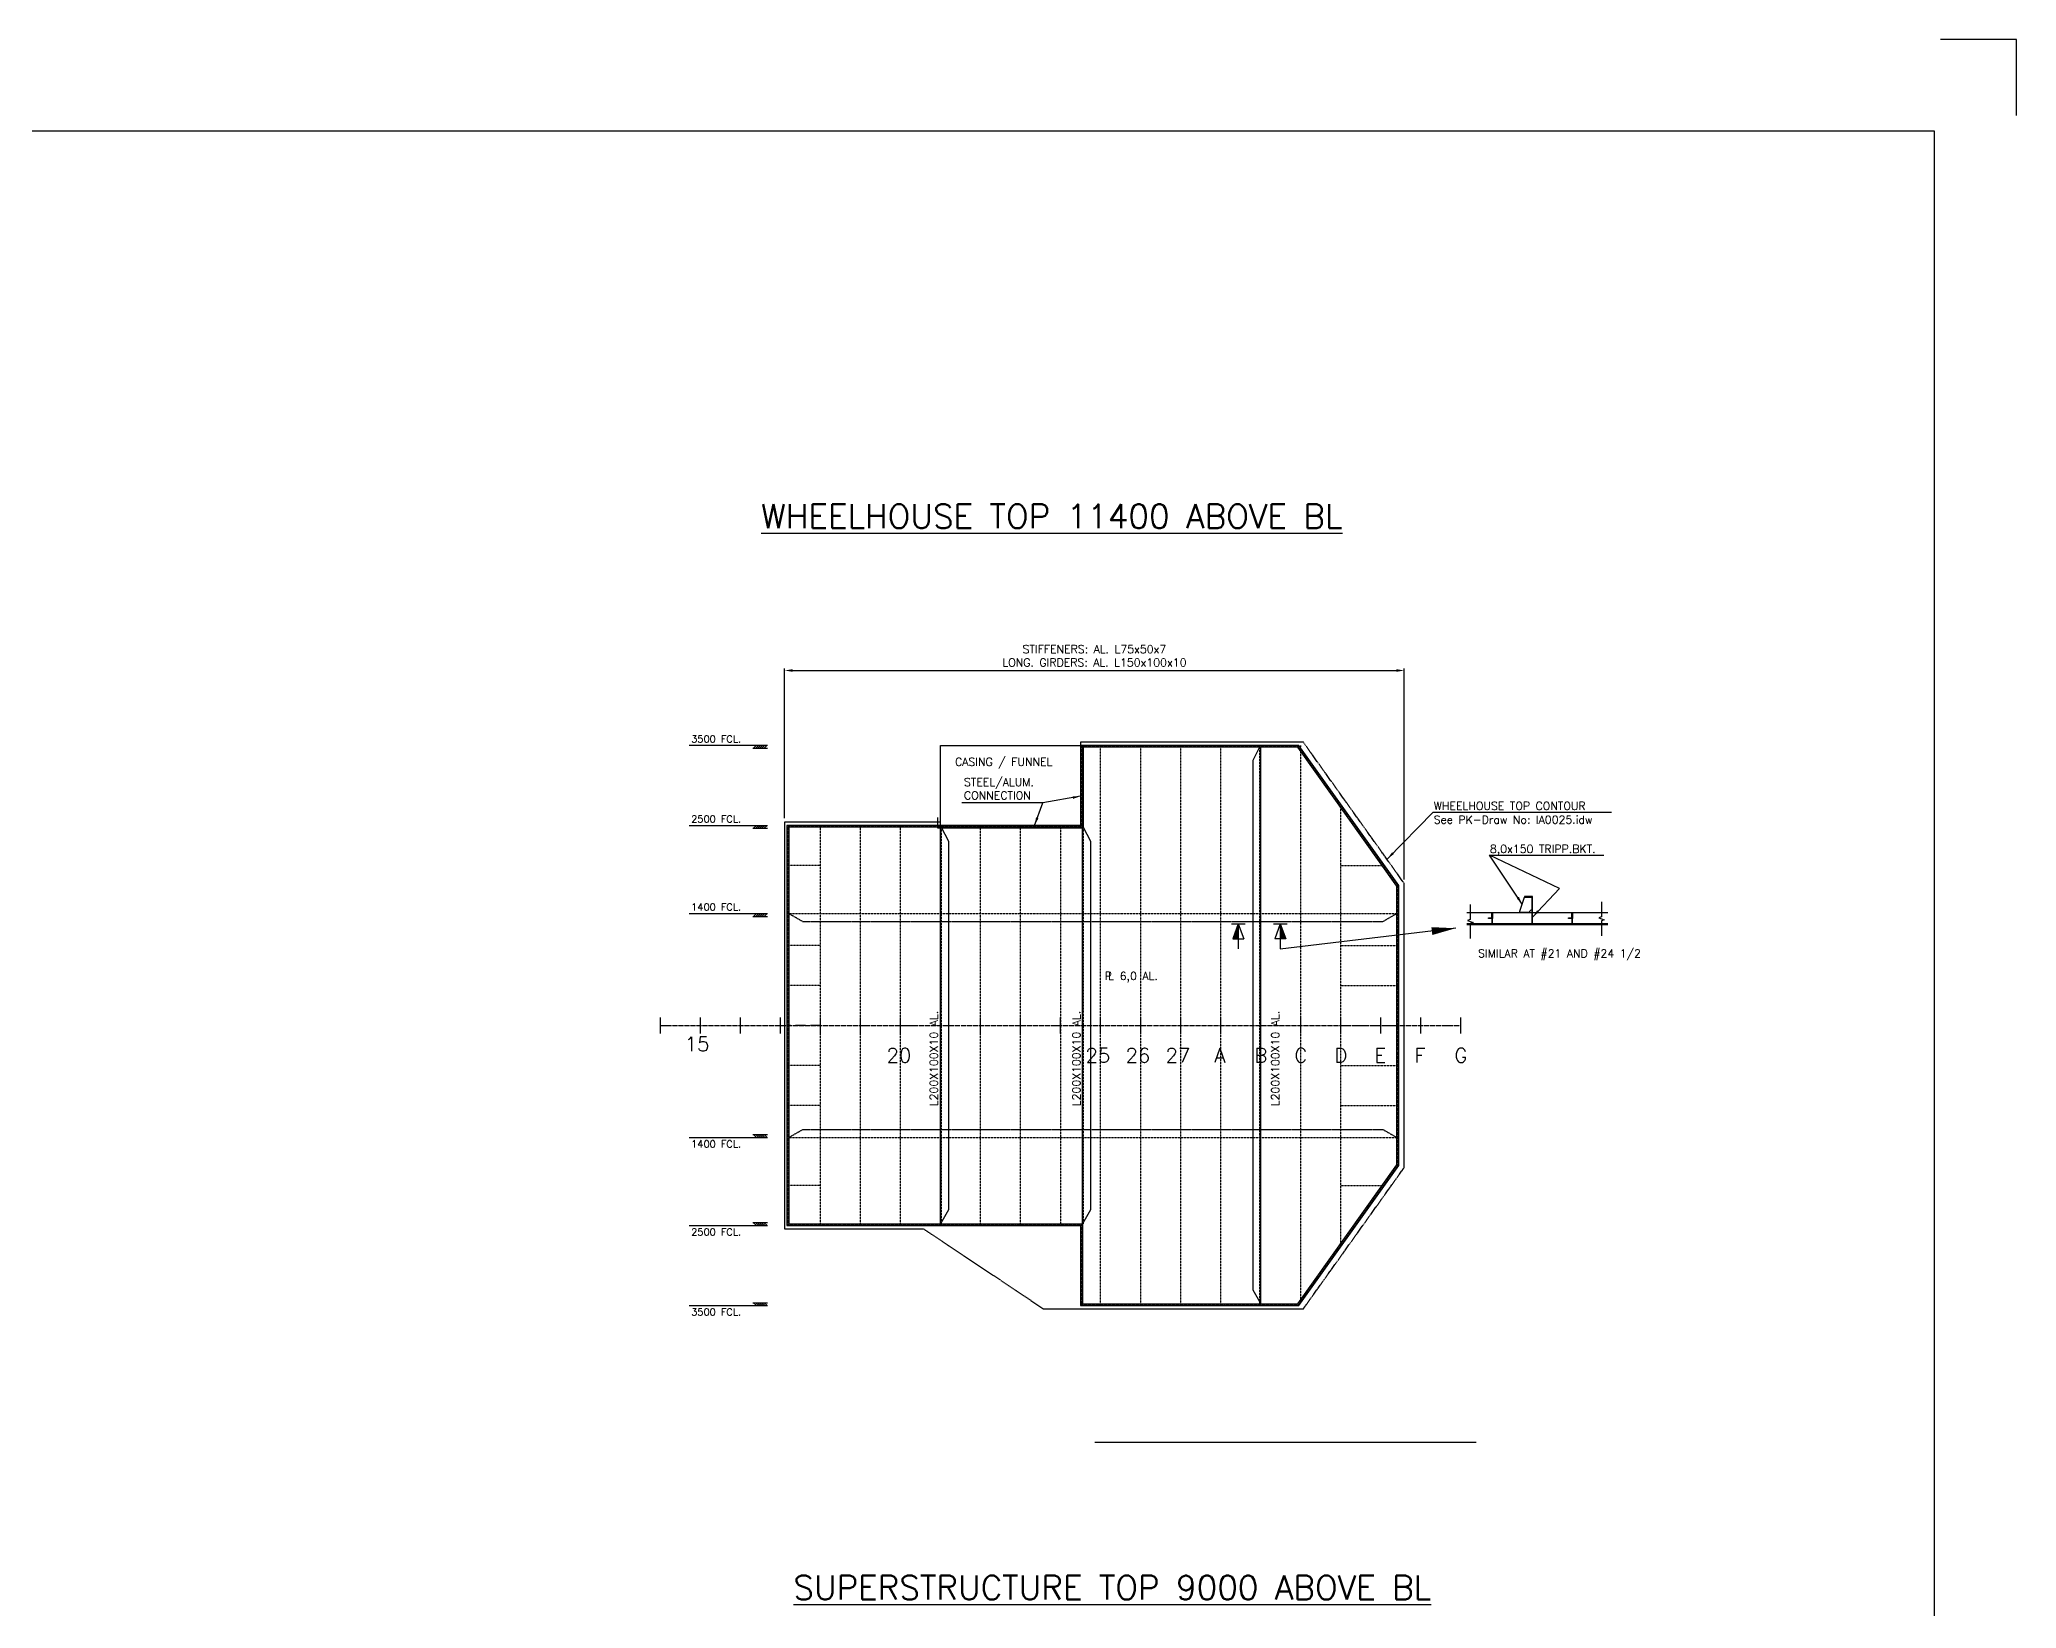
# Model space of a CAD drawing. Extents: x 53504 to 151281, y 25397 to 132894.
# Drawn here: x 126579 to 151281, y 113294 to 132894 of the extents above; entities that cross this region are included whole.
import ezdxf

# ---------------------------------------------------------------- set-up
doc = ezdxf.new("R2010")
doc.units = 0
doc.header["$LTSCALE"] = 250
for name, pattern in [('CENTER', [3, 2.5, -0.25, 0, -0.25]), ('DASHED', [0.75, 0.5, -0.25]), ('JERNB', [2, 1, -1]), ('PHANTOM', [2.1, 1.25, -0.2, 0.125, -0.2, 0.125, -0.2])]:
    doc.linetypes.add(name, pattern=pattern)
doc.layers.get('0').update_dxf_attribs({"linetype": 'CONTINUOUS'})
doc.layers.get('DEFPOINTS').update_dxf_attribs({"linetype": 'CONTINUOUS'})
for name, color, linetype in [('_-0', 7, 'CONTINUOUS'), ('I0CO2', 2, 'CONTINUOUS'), ('LASTLUKE', 1, 'CONTINUOUS'), ('REV C3', 3, 'CONTINUOUS'), ('S0CE1', 1, 'CENTER'), ('S0CO1', 1, 'CONTINUOUS'), ('S0CO2', 2, 'CONTINUOUS'), ('S0CO5', 4, 'CONTINUOUS'), ('S0DA1', 1, 'DASHED'), ('S0DA3', 3, 'DASHED'), ('S0DIM', 2, 'CONTINUOUS'), ('S0PH1', 1, 'PHANTOM'), ('S0PH2', 2, 'PHANTOM'), ('S0TX2', 2, 'CONTINUOUS'), ('S0TX3', 3, 'CONTINUOUS')]:
    doc.layers.add(name, color=color, linetype=linetype)
doc.styles.add('18', font='romans', dxfattribs={"height": 180})
doc.styles.add('ROMANS', font='romans', dxfattribs={"height": 100})
doc.dimstyles.get("Standard").update_dxf_attribs({"dimscale": 50, "dimtxt": 2, "dimasz": 2, "dimexe": 0.5, "dimexo": 1, "dimgap": 1, "dimtad": 1, "dimdsep": 46, "dimtxsty": 'ROMANS', "dimcen": 1.5, "dimclrd": 1, "dimclre": 1, "dimclrt": 2, "dimazin": 2, "dimtfac": 1, "dimtmove": 2, "dimatfit": 3, "dimfxl": 1, "dimtvp": 100, "dimtolj": 1, "dimarcsym": 0})

# ---------------------------------------------------------------- blocks, each defined once
blk = doc.blocks.new('*D90')
at = {"layer": 'DEFPOINTS', "color": 0, "transparency": 16777216}
for p in [(143632, 125012), (135889, 123116), (143632, 122349)]:
    blk.add_point(p, dxfattribs=at)
at = {"layer": 'S0TX2', "color": 1, "lineweight": -2, "transparency": 16777216}
for p, q in [((135889, 123166), (135889, 125037)), ((135989, 125012), (143532, 125012)), ((143632, 122399), (143632, 125037))]:
    blk.add_line(p, q, dxfattribs=at)
at = {"layer": 'S0TX2', "color": 1, "transparency": 16777216}
for points in [[(135989, 125028), (135989, 124995), (135889, 125012)], [(143532, 125028), (143532, 124995), (143632, 125012)]]:
    blk.add_solid(points, dxfattribs=at)
at = {"layer": 'S0TX2', "color": 2, "transparency": 16777216, "insert": (139760, 125195), "char_height": 100, "attachment_point": 5, "style": 'ROMANS'}
blk.add_mtext('\\A1;STIFFENERS: AL. L75x50x7\\PLONG. GIRDERS: AL. L150x100x10', dxfattribs=at)
blk = doc.blocks.new('*X7')
at = {"color": 0}
for p, q in [((13410, 17177), (13450, 17217)), ((13439, 17177), (13479, 17217)), ((13467, 17177), (13507, 17217)), ((13495, 17177), (13535, 17217)), ((13523, 17177), (13563, 17217)), ((13552, 17177), (13592, 17217))]:
    blk.add_line(p, q, dxfattribs=at)
blk = doc.blocks.new('TYKK')
at = {"layer": 'S0CO1'}
for p, q in [((-2.04, 0.82), (2.04, 0.82)), ((-2.04, 0), (2.04, 0))]:
    blk.add_line(p, q, dxfattribs=at)
at = {"layer": 'S0CO1', "xscale": 0.0204, "yscale": 0.0204, "zscale": 0.0204}
blk.add_blockref('*X7', (-275.41, -350.41), dxfattribs=at)
blk = doc.blocks.new('PLDIM2')
at = {"layer": 'S0TX2', "style": 'ROMANS'}
for s, p in [('P', (-19, 0)), ('L', (23, 0))]:
    blk.add_text(s, height=100, dxfattribs=at).set_placement(p)
blk.add_attdef('XX.X', (168, -1), '', height=100, dxfattribs=at)
blk = doc.blocks.new('L200X100X10')
at = {"layer": 'S0CO2'}
blk.add_lwpolyline([(0, 0), (0, -200), (100, -200), (100, -200), (100, -190), (15, -190, -0.414214), (10, -185), (10, 0)], format="xyb", close=True, dxfattribs=at)
blk = doc.blocks.new('L75X50X8')
at = {"layer": 'S0CO2'}
blk.add_lwpolyline([(0, 0), (0, -75), (50, -75), (50, -67), (8, -67), (8, 0)], close=True, dxfattribs=at)

msp = doc.modelspace()

# ---------------------------------------------------------------- linework, layer by layer
at = {"color": 2}
msp.add_lwpolyline([(151280.721, 131944.534), (151280.721, 132894.297), (150330.959, 132894.297)], dxfattribs=at)
at = {"layer": 'I0CO2', "color": 0}
msp.add_line((137837.563, 120476.811), (137837.563, 120676.811), dxfattribs=at)
at = {"layer": 'LASTLUKE', "color": 0}
msp.add_line((141837.563, 120476.811), (141837.563, 120676.811), dxfattribs=at)
at = {"layer": 'REV C3', "color": 0, "linetype": 'ByBlock'}
msp.add_line((137337.563, 120576.811), (137529.019, 120576.811), dxfattribs=at)
at = {"layer": 'S0CE1', "color": 0, "ltscale": 0.1}
msp.add_line((134337.563, 120576.768), (144337.563, 120576.768), dxfattribs=at)
at = {"layer": 'S0CE1', "color": 0, "ltscale": 0.02}
msp.add_lwpolyline([(143631.958, 122349.007), (142370.136, 124115.557), (139587.563, 124115.557), (139587.563, 124115.557), (139587.563, 124076.768), (139587.563, 123076.768), (137837.563, 123076.768), (137837.563, 123115.557), (135888.774, 123115.557), (135888.774, 118037.979), (137621.235, 118037.979), (139121.235, 117037.979), (142370.136, 117037.979), (143631.958, 118804.53)], close=True, dxfattribs=at)
at = {"layer": 'S0CO1', "color": 6}
for p, q in [((150257.453, 131749.218), (84446.818, 131749.218)), ((150257.9, 85812.296), (150257.453, 131749.218))]:
    msp.add_line(p, q, dxfattribs=at)
at = {"layer": 'S0CO1', "color": 0}
for p, q in [((141837.563, 117100.768), (141837.563, 124052.768)), ((137837.563, 118076.768), (137837.563, 123076.768)), ((139611.563, 118100.768), (139611.563, 123043.768)), ((144411.531, 121849.434), (146176.353, 121849.434)), ((144411.531, 121839.434), (146176.353, 121839.434))]:
    msp.add_line(p, q, dxfattribs=at)
for points in [[(139587.563, 118076.768), (139587.563, 117076.768), (142312.821, 117076.768), (143562.821, 118826.768), (143562.821, 122326.768), (142312.821, 124076.768), (139587.563, 124076.768), (139587.563, 123076.768), (135916.057, 123076.768), (135916.057, 118076.768)], [(139611.563, 118100.768), (139611.563, 117100.768), (142300.47, 117100.768), (143538.821, 118834.459), (143538.821, 122319.077), (142300.47, 124052.768), (139611.563, 124052.768), (139611.563, 123052.768), (135940.057, 123052.768), (135940.057, 118100.768)], [(144727.021, 121849.434), (144735.021, 121849.434), (144735.021, 121914.434), (144727.021, 121914.434)], [(145227.021, 121849.434), (145235.021, 121849.434), (145235.021, 121989.434), (145227.021, 121989.434)], [(145727.021, 121849.434), (145735.021, 121849.434), (145735.021, 121914.434), (145727.021, 121914.434)]]:
    msp.add_lwpolyline(points, close=True, dxfattribs=at)
at = {"layer": 'S0CO1', "color": 0, "linetype": 'JERNB', "ltscale": 0.02}
msp.add_lwpolyline([(139599.563, 118088.768), (139599.563, 117088.768), (142306.646, 117088.768), (143550.821, 118830.614), (143550.821, 122322.923), (142306.646, 124064.768), (139599.563, 124064.768), (139599.563, 123064.768), (135928.057, 123064.768), (135928.057, 118088.768)], close=True, dxfattribs=at)
at = {"layer": 'S0CO1', "color": 0}
for points in [[(139620.563, 124076.768), (139620.563, 123043.768), (137804.563, 123043.768), (137804.563, 123176.768)], [(141828.39, 124061.768), (141737.39, 123888.563), (141737.39, 117273.973), (141837.39, 117100.768)], [(137846.735, 123052.768), (137937.735, 122879.563), (137937.735, 118273.973), (137837.735, 118100.768)], [(139620.735, 123052.768), (139711.735, 122879.563), (139711.735, 118273.973), (139611.735, 118100.768)]]:
    msp.add_lwpolyline(points, dxfattribs=at)
at = {"layer": 'S0CO1', "color": 0, "linetype": 'Continuous'}
for points in [[(144456.176, 122089.879), (144456.176, 121901.489), (144421.833, 121888.989), (144490.52, 121863.989), (144456.176, 121851.489), (144456.176, 121663.099)], [(146095.174, 122122.175), (146095.174, 121935.13), (146060.831, 121922.63), (146129.518, 121897.63), (146095.174, 121885.13), (146095.174, 121698.086)]]:
    msp.add_lwpolyline(points, dxfattribs=at)
at = {"layer": 'S0CO1', "color": 0}
msp.add_lwpolyline([(145195.021, 121989.434), (145075.021, 121989.434), (145075.021, 122004.434), (145135.021, 122179.434), (145225.021, 122179.434), (145225.021, 122019.434, 0.414213562)], format="xyb", close=True, dxfattribs=at)
at = {"layer": 'S0CO5', "color": 0}
for p, q in [((137837.563, 123076.768), (137837.563, 124076.768)), ((137837.563, 124076.768), (139587.563, 124076.768)), ((144411.531, 121989.434), (146176.353, 121989.434))]:
    msp.add_line(p, q, dxfattribs=at)
at = {"layer": 'S0DA1', "color": 0, "ltscale": 0.02}
for p, q in [((139837.563, 117076.768), (139837.563, 124076.768)), ((140337.563, 117076.768), (140337.563, 124076.768)), ((140837.563, 117076.768), (140837.563, 124076.768)), ((141337.563, 117076.768), (141337.563, 124076.768)), ((141827.563, 117100.768), (141827.563, 124052.768)), ((142337.563, 117111.406), (142337.563, 124076.768)), ((142837.563, 117811.406), (142837.563, 123342.13)), ((136337.563, 118076.808), (136337.563, 123076.768)), ((136837.563, 118076.808), (136837.563, 123076.768)), ((137337.563, 118076.768), (137337.563, 123076.768)), ((137847.563, 118100.768), (137847.563, 123043.768)), ((138337.563, 118076.768), (138337.563, 123076.768)), ((138837.563, 118076.768), (138837.563, 123076.768)), ((139337.563, 123052.768), (139337.563, 118100.768)), ((139621.563, 118100.768), (139621.563, 123043.768)), ((136337.563, 122576.768), (135940.057, 122576.768)), ((142837.563, 122576.768), (143354.756, 122576.768)), ((136337.563, 121576.768), (135928.057, 121576.768)), ((142837.563, 121576.768), (143550.821, 121576.768)), ((136337.563, 121076.768), (135928.057, 121076.768)), ((142837.563, 121076.768), (143550.821, 121076.768)), ((136337.563, 120076.768), (135928.057, 120076.768)), ((142837.563, 120076.768), (143550.821, 120076.768)), ((136337.563, 119576.768), (135928.057, 119576.768)), ((142837.563, 119576.768), (143550.821, 119576.768)), ((136337.563, 118576.768), (135940.057, 118576.768)), ((142837.563, 118576.768), (143354.756, 118576.768))]:
    msp.add_line(p, q, dxfattribs=at)
at = {"layer": 'S0DA1', "color": 0}
for p, q in [((136337.563, 120576.768), (135928.057, 120576.768)), ((142837.563, 120576.768), (143550.821, 120576.768))]:
    msp.add_line(p, q, dxfattribs=at)
at = {"layer": 'S0DA3', "color": 0, "ltscale": 0.02}
for p, q in [((135940.057, 121976.851), (143538.821, 121976.851)), ((135940.057, 119176.851), (143538.821, 119176.851))]:
    msp.add_line(p, q, dxfattribs=at)
at = {"layer": 'S0DIM', "color": 0}
for p, q in [((134696.414, 124076.851), (135676.467, 124076.851)), ((134696.414, 123076.851), (135676.467, 123076.851)), ((134696.414, 121976.851), (135676.467, 121976.851)), ((134696.414, 119176.771), (135676.467, 119176.771)), ((134696.414, 118076.771), (135676.467, 118076.771)), ((134696.414, 117076.771), (135676.467, 117076.771))]:
    msp.add_line(p, q, dxfattribs=at)
at = {"layer": 'S0PH1', "color": 0, "ltscale": 0.02}
for points in [[(135940.057, 121976.851), (136113.262, 121876.851), (143365.616, 121876.851), (143538.821, 121976.851)], [(135940.057, 119176.771), (136113.262, 119276.771), (143365.616, 119276.771), (143538.821, 119176.771)]]:
    msp.add_lwpolyline(points, dxfattribs=at)
at = {"layer": 'S0PH2', "color": 0}
for p, q in [((141470.676, 121847.609), (141641.974, 121847.609)), ((141556.325, 121847.609), (141487.921, 121659.67)), ((141556.325, 121847.609), (141556.325, 121529.203)), ((141556.325, 121847.609), (141624.729, 121659.67)), ((141996.367, 121847.609), (142167.666, 121847.609)), ((142082.017, 121847.609), (142013.613, 121659.67)), ((142082.017, 121847.609), (142082.017, 121529.203)), ((142082.017, 121847.609), (142150.421, 121659.67)), ((141487.921, 121659.67), (141624.729, 121659.67)), ((142150.421, 121659.67), (142013.613, 121659.67))]:
    msp.add_line(p, q, dxfattribs=at)
for points in [[(141487.921, 121659.67), (141556.325, 121847.609), (141487.921, 121659.67), (141556.325, 121659.67)], [(142150.421, 121659.67), (142082.017, 121847.609), (142150.421, 121659.67), (142082.017, 121659.67)]]:
    msp.add_solid(points, dxfattribs=at)
at = {"layer": 'S0TX2', "color": 0}
for p, q in [((134337.563, 120476.768), (134337.563, 120676.768)), ((134837.563, 120476.768), (134837.563, 120676.768)), ((135337.563, 120476.768), (135337.563, 120676.768)), ((135837.563, 120476.768), (135837.563, 120676.768)), ((136337.563, 120476.768), (136337.563, 120676.768)), ((136837.563, 120476.768), (136837.563, 120676.768)), ((137337.563, 120476.768), (137337.563, 120676.768)), ((137837.563, 120476.768), (137837.563, 120676.768)), ((138337.563, 120476.768), (138337.563, 120676.768)), ((138837.563, 120476.768), (138837.563, 120676.768)), ((139337.563, 120476.768), (139337.563, 120676.768)), ((139837.563, 120476.768), (139837.563, 120676.768)), ((140337.563, 120476.768), (140337.563, 120676.768)), ((140837.563, 120476.768), (140837.563, 120676.768)), ((141337.563, 120476.768), (141337.563, 120676.768)), ((141837.563, 120476.768), (141837.563, 120676.768)), ((142337.563, 120476.768), (142337.563, 120676.768)), ((142837.563, 120476.768), (142837.563, 120676.768)), ((143337.563, 120476.768), (143337.563, 120676.768)), ((143837.563, 120476.768), (143837.563, 120676.768)), ((144337.563, 120476.768), (144337.563, 120676.768)), ((144529.717, 115368.196), (139763.534, 115368.196))]:
    msp.add_line(p, q, dxfattribs=at)

# ---------------------------------------------------------------- block references
at = {"layer": 'S0CO1', "color": 0, "rotation": 180}
msp.add_blockref('L200X100X10', (145235.021, 121989.434), dxfattribs=at)
at = {"layer": 'S0CO1', "color": 0, "xscale": -1}
for p in [(144735.021, 121989.434), (145735.021, 121989.434)]:
    msp.add_blockref('L75X50X8', p, dxfattribs=at)
at = {"layer": 'S0CO1', "color": 0}
msp.add_blockref('PLDIM2', (139908.016, 121146.379), dxfattribs=at).add_auto_attribs({'XX.X': '6,0 AL.'})
at = {"layer": 'S0DIM', "color": 0, "extrusion": (0, 0, -1), "xscale": -45, "yscale": 45, "zscale": -45}
for p in [(-135584.667, 124040.131), (-135584.667, 123040.131), (-135584.667, 121940.131)]:
    msp.add_blockref('TYKK', p, dxfattribs=at)
at = {"layer": 'S0DIM', "color": 0, "extrusion": (0, 0, -1), "xscale": 45, "yscale": 45, "zscale": -45, "rotation": 180}
for p in [(-135584.667, 119213.491), (-135584.667, 118113.491), (-135584.667, 117113.491)]:
    msp.add_blockref('TYKK', p, dxfattribs=at)

# ---------------------------------------------------------------- texts
at = {"layer": '_-0', "linetype": 'ByBlock', "style": 'ROMANS'}
for s, p in [('%%UWHEELHOUSE TOP 11400 ABOVE BL', (135595.039, 126788.573)), ('%%USUPERSTRUCTURE TOP 9000 ABOVE BL', (135997.52, 113405.181))]:
    msp.add_text(s, height=300, dxfattribs=at).set_placement(p)
at = {"layer": 'LASTLUKE', "color": 0, "style": '18'}
msp.add_text('15', height=180, dxfattribs=at).set_placement((134640.482, 120256.696))
at = {"layer": 'S0DIM', "color": 0, "style": 'ROMANS', "text_generation_flag": 6}
for s, p in [('3500 FCL.', (134720.487, 124111.55)), ('2500 FCL.', (134720.487, 123111.55)), ('1400 FCL.', (134720.487, 122011.55)), ('1400 FCL.', (134720.487, 119052.072)), ('2500 FCL.', (134720.487, 117952.072)), ('3500 FCL.', (134720.487, 116952.072))]:
    msp.add_text(s, height=90, rotation=180, dxfattribs=at).set_placement(p)
at = {"layer": 'S0TX2', "color": 0}
for s, height, style, p in [('CASING / FUNNEL', 100, 'ROMANS', (138017.77, 123820.528)), ('WHEELHOUSE TOP CONTOUR', 100, 'ROMANS', (143998.799, 123270.508)), ('See PK-Draw No: IA0025.idw', 100, 'ROMANS', (143998.799, 123098.119)), ('8,0x150 TRIPP.BKT.', 100, 'ROMANS', (144701.257, 122732.984)), ('20', 180, '18', (137162.126, 120112.551)), ('25', 180, '18', (139648.442, 120112.551)), ('26', 180, '18', (140148.442, 120112.551)), ('27', 180, '18', (140648.442, 120112.551))]:
    msp.add_text(s, height=height, dxfattribs=dict(at, style=style)).set_placement(p)
at = {"layer": 'S0TX2', "color": 0, "style": 'ROMANS'}
for p in [(137802.757, 119568.201), (139583.919, 119568.201), (142069.592, 119568.201)]:
    msp.add_text('L200X100X10 AL.', height=100, rotation=90, dxfattribs=at).set_placement(p)
at = {"layer": 'S0TX2', "color": 0, "char_height": 100, "attachment_point": 1, "style": 'ROMANS'}
for s, insert, width in [('STEEL/ALUM. CONNECTION', (138129.441, 123667.787), 1231.31471), ('SIMILAR AT #21 AND #24 1/2', (144553.321, 121527.829), 1943.89023)]:
    msp.add_mtext(s, dxfattribs=dict(at, insert=insert, width=width))
at = {"layer": 'S0TX3', "color": 0, "style": '18'}
for s, p in [('A', (141256.81, 120112.551)), ('B', (141756.81, 120112.551)), ('C', (142256.81, 120112.551)), ('D', (142756.81, 120112.551)), ('E', (143256.81, 120112.551)), ('F', (143756.81, 120112.551)), ('G', (144256.81, 120112.551))]:
    msp.add_text(s, height=180, dxfattribs=at).set_placement(p)

# ---------------------------------------------------------------- dimensions: what is measured, and where the dimension line sits
at = {"layer": 'S0TX2', "color": 0}
dim = msp.add_linear_dim(base=(143631.958, 125011.823), p1=(135888.774, 123115.557), p2=(143631.958, 122349.007), text='STIFFENERS: AL. L75x50x7\\PLONG. GIRDERS: AL. L150x100x10', dimstyle='STANDARD', dxfattribs=at)
dim.commit()
dim.dimension.update_dxf_attribs({"geometry": '*D90', "text_midpoint": (139760.366, 125195.156)})

# ---------------------------------------------------------------- leaders
at = {"layer": 'S0CO1', "color": 0}
for points, override in [([(145235.021, 121931.935), (145569.25, 122288.045), (144696.333, 122703.533)], {"dimgap": 1, "dimtad": 0}), ([(144273.61, 121791.817), (142082.017, 121529.203)], {"dimasz": 6, "dimgap": 1, "dimtad": 0})]:
    msp.add_leader(points, dimstyle='STANDARD', override=override, dxfattribs=at)
at = {"layer": 'S0TX2', "color": 0}
for points in [[(139011.05, 123076.768), (139113.905, 123356.429), (138102.993, 123356.429)], [(139587.563, 123441.612), (139113.905, 123356.429)], [(143420.675, 122658.803), (143993.875, 123241.058), (146219.835, 123241.058)], [(145105.021, 122091.934), (144696.333, 122703.533), (146123.616, 122703.533)]]:
    msp.add_leader(points, dimstyle='STANDARD', override={"dimgap": 1, "dimtad": 0}, dxfattribs=at)

doc.saveas('drawing.dxf')
